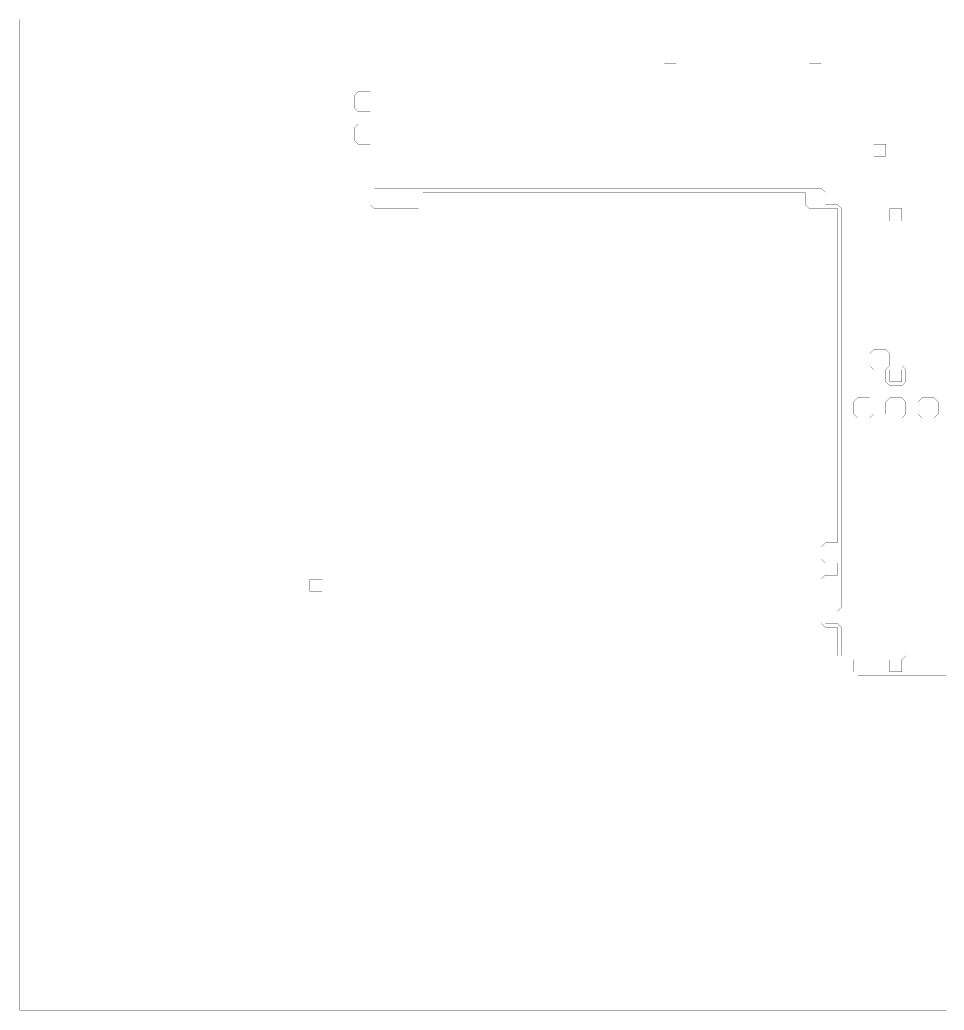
# Model space of a CAD drawing. Header units: metres. Extents: x 0 to 4990, y -4990 to 0.
# Drawn here: x 0 to 2241, y -4990 to -2589 of the extents above; entities that cross this region are included whole.
import ezdxf

# ---------------------------------------------------------------- set-up
doc = ezdxf.new("R2010")
doc.units = ezdxf.units.M
for name, color, linetype in [('conductor', 1, 'Continuous'), ('dielectric', 8, 'Continuous'), ('substrate', 5, 'Continuous')]:
    doc.layers.add(name, color=color, linetype=linetype)

msp = doc.modelspace()

# ---------------------------------------------------------------- linework, layer by layer
at = {"layer": 'conductor', "const_width": 0.5}
msp.add_lwpolyline([(859.375, -2587.890625), (859.375, -2597.65625), (859.375, -2607.421875), (859.375, -2617.1875), (859.375, -2626.953125), (859.375, -2636.71875), (859.375, -2646.484375), (859.375, -2656.25), (859.375, -2666.015625), (859.375, -2675.78125), (859.375, -2685.546875), (859.375, -2695.3125), (859.375, -2705.078125), (859.375, -2714.84375), (859.375, -2724.609375), (859.375, -2734.375), (859.375, -2744.140625), (859.375, -2753.90625), (859.375, -2763.671875), (859.375, -2773.4375), (859.375, -2783.203125), (859.375, -2792.96875), (859.375, -2802.734375), (859.375, -2812.5), (859.375, -2822.265625), (859.375, -2832.03125), (859.375, -2841.796875), (859.375, -2851.5625), (859.375, -2861.328125), (859.375, -2871.09375), (859.375, -2880.859375), (859.375, -2890.625), (859.375, -2900.390625), (859.375, -2910.15625), (859.375, -2919.921875), (859.375, -2929.6875), (859.375, -2939.453125), (859.375, -2949.21875), (859.375, -2958.984375), (859.375, -2968.75), (859.375, -2978.515625), (859.375, -2988.28125), (859.375, -2998.046875), (869.140625, -2998.046875), (878.90625, -2998.046875), (888.671875, -2998.046875), (898.4375, -2998.046875), (908.203125, -2998.046875), (917.96875, -2998.046875), (927.734375, -2998.046875), (937.5, -2998.046875), (947.265625, -2998.046875), (957.03125, -2998.046875), (966.796875, -2998.046875), (976.5625, -2998.046875), (986.328125, -2998.046875), (996.09375, -2998.046875), (1005.859375, -2998.046875), (1015.625, -2998.046875), (1025.390625, -2998.046875), (1035.15625, -2998.046875), (1044.921875, -2998.046875), (1054.6875, -2998.046875), (1064.453125, -2998.046875), (1074.21875, -2998.046875), (1083.984375, -2998.046875), (1093.75, -2998.046875), (1103.515625, -2998.046875), (1113.28125, -2998.046875), (1123.046875, -2998.046875), (1132.8125, -2998.046875), (1142.578125, -2998.046875), (1152.34375, -2998.046875), (1162.109375, -2998.046875), (1171.875, -2998.046875), (1181.640625, -2998.046875), (1191.40625, -2998.046875), (1201.171875, -2998.046875), (1210.9375, -2998.046875), (1220.703125, -2998.046875), (1230.46875, -2998.046875), (1240.234375, -2998.046875), (1250, -2998.046875), (1259.765625, -2998.046875), (1269.53125, -2998.046875), (1279.296875, -2998.046875), (1289.0625, -2998.046875), (1298.828125, -2998.046875), (1308.59375, -2998.046875), (1318.359375, -2998.046875), (1328.125, -2998.046875), (1337.890625, -2998.046875), (1347.65625, -2998.046875), (1357.421875, -2998.046875), (1367.1875, -2998.046875), (1376.953125, -2998.046875), (1386.71875, -2998.046875), (1396.484375, -2998.046875), (1406.25, -2998.046875), (1416.015625, -2998.046875), (1425.78125, -2998.046875), (1435.546875, -2998.046875), (1445.3125, -2998.046875), (1455.078125, -2998.046875), (1464.84375, -2998.046875), (1474.609375, -2998.046875), (1484.375, -2998.046875), (1494.140625, -2998.046875), (1503.90625, -2998.046875), (1513.671875, -2998.046875), (1523.4375, -2998.046875), (1533.203125, -2998.046875), (1542.96875, -2998.046875), (1552.734375, -2998.046875), (1562.5, -2998.046875), (1572.265625, -2998.046875), (1582.03125, -2998.046875), (1591.796875, -2998.046875), (1601.5625, -2998.046875), (1611.328125, -2998.046875), (1621.09375, -2998.046875), (1630.859375, -2998.046875), (1640.625, -2998.046875), (1650.390625, -2998.046875), (1660.15625, -2998.046875), (1669.921875, -2998.046875), (1679.6875, -2998.046875), (1689.453125, -2998.046875), (1699.21875, -2998.046875), (1708.984375, -2998.046875), (1718.75, -2998.046875), (1728.515625, -2998.046875), (1738.28125, -2998.046875), (1748.046875, -2998.046875), (1757.8125, -2998.046875), (1767.578125, -2998.046875), (1777.34375, -2998.046875), (1787.109375, -2998.046875), (1796.875, -2998.046875), (1806.640625, -2998.046875), (1816.40625, -2998.046875), (1826.171875, -2998.046875), (1835.9375, -2998.046875), (1845.703125, -2998.046875), (1855.46875, -2998.046875), (1865.234375, -2998.046875), (1875, -2998.046875), (1884.765625, -2998.046875), (1894.53125, -2998.046875), (1904.296875, -2998.046875), (1914.0625, -2998.046875), (1923.828125, -2998.046875), (1933.59375, -2998.046875), (1943.359375, -2998.046875), (1953.125, -3007.8125), (1953.125, -3017.578125), (1953.125, -3027.34375), (1953.125, -3037.109375), (1962.890625, -3037.109375), (1972.65625, -3037.109375), (1982.421875, -3037.109375), (1992.1875, -3046.875), (1992.1875, -3056.640625), (1992.1875, -3066.40625), (1992.1875, -3076.171875), (1992.1875, -3085.9375), (1992.1875, -3095.703125), (1992.1875, -3105.46875), (1992.1875, -3115.234375), (1992.1875, -3125), (1992.1875, -3134.765625), (1992.1875, -3144.53125), (1992.1875, -3154.296875), (1992.1875, -3164.0625), (1992.1875, -3173.828125), (1992.1875, -3183.59375), (1992.1875, -3193.359375), (1992.1875, -3203.125), (1992.1875, -3212.890625), (1992.1875, -3222.65625), (1992.1875, -3232.421875), (1992.1875, -3242.1875), (1992.1875, -3251.953125), (1992.1875, -3261.71875), (1992.1875, -3271.484375), (1992.1875, -3281.25), (1992.1875, -3291.015625), (1992.1875, -3300.78125), (1992.1875, -3310.546875), (1992.1875, -3320.3125), (1992.1875, -3330.078125), (1992.1875, -3339.84375), (1992.1875, -3349.609375), (1992.1875, -3359.375), (1992.1875, -3369.140625), (1992.1875, -3378.90625), (1992.1875, -3388.671875), (1992.1875, -3398.4375), (1992.1875, -3408.203125), (1992.1875, -3417.96875), (1992.1875, -3427.734375), (1992.1875, -3437.5), (1992.1875, -3447.265625), (1992.1875, -3457.03125), (1992.1875, -3466.796875), (1992.1875, -3476.5625), (1992.1875, -3486.328125), (1992.1875, -3496.09375), (1992.1875, -3505.859375), (1992.1875, -3515.625), (1992.1875, -3525.390625), (1992.1875, -3535.15625), (1992.1875, -3544.921875), (1992.1875, -3554.6875), (1992.1875, -3564.453125), (1992.1875, -3574.21875), (1992.1875, -3583.984375), (1992.1875, -3593.75), (1992.1875, -3603.515625), (1992.1875, -3613.28125), (1992.1875, -3623.046875), (1992.1875, -3632.8125), (1992.1875, -3642.578125), (1992.1875, -3652.34375), (1992.1875, -3662.109375), (1992.1875, -3671.875), (1992.1875, -3681.640625), (1992.1875, -3691.40625), (1992.1875, -3701.171875), (1992.1875, -3710.9375), (1992.1875, -3720.703125), (1992.1875, -3730.46875), (1992.1875, -3740.234375), (1992.1875, -3750), (1992.1875, -3759.765625), (1992.1875, -3769.53125), (1992.1875, -3779.296875), (1992.1875, -3789.0625), (1992.1875, -3798.828125), (1992.1875, -3808.59375), (1992.1875, -3818.359375), (1992.1875, -3828.125), (1992.1875, -3837.890625), (1992.1875, -3847.65625), (1992.1875, -3857.421875), (1992.1875, -3867.1875), (1992.1875, -3876.953125), (1992.1875, -3886.71875), (1992.1875, -3896.484375), (1992.1875, -3906.25), (1992.1875, -3916.015625), (1992.1875, -3925.78125), (1992.1875, -3935.546875), (1992.1875, -3945.3125), (1992.1875, -3955.078125), (1992.1875, -3964.84375), (1992.1875, -3974.609375), (1992.1875, -3984.375), (1992.1875, -3994.140625), (1992.1875, -4003.90625), (1992.1875, -4013.671875), (1982.421875, -4023.4375), (1972.65625, -4023.4375), (1962.890625, -4023.4375), (1953.125, -4023.4375), (1953.125, -4033.203125), (1953.125, -4042.96875), (1953.125, -4052.734375), (1962.890625, -4052.734375), (1972.65625, -4052.734375), (1982.421875, -4052.734375), (1992.1875, -4062.5), (1992.1875, -4072.265625), (1992.1875, -4082.03125), (1992.1875, -4091.796875), (1992.1875, -4101.5625), (1992.1875, -4111.328125), (1992.1875, -4121.09375), (1992.1875, -4130.859375), (2001.953125, -4130.859375), (2011.71875, -4130.859375), (2021.484375, -4130.859375), (2031.25, -4130.859375), (2041.015625, -4130.859375), (2050.78125, -4130.859375), (2060.546875, -4130.859375), (2070.3125, -4130.859375), (2080.078125, -4130.859375), (2089.84375, -4130.859375), (2099.609375, -4130.859375), (2109.375, -4140.625), (2109.375, -4150.390625), (2109.375, -4160.15625), (2109.375, -4169.921875), (2119.140625, -4169.921875), (2128.90625, -4169.921875), (2138.671875, -4169.921875), (2138.671875, -4160.15625), (2138.671875, -4150.390625), (2138.671875, -4140.625), (2148.4375, -4130.859375), (2158.203125, -4130.859375), (2167.96875, -4130.859375), (2177.734375, -4130.859375), (2187.5, -4130.859375), (2197.265625, -4130.859375), (2207.03125, -4130.859375), (2216.796875, -4130.859375), (2226.5625, -4130.859375), (2236.328125, -4130.859375), (2246.09375, -4130.859375)], dxfattribs=at)
for points in [[(2060.546875, -3398.4375), (2070.3125, -3388.671875), (2080.078125, -3388.671875), (2089.84375, -3388.671875), (2099.609375, -3388.671875), (2109.375, -3398.4375), (2109.375, -3408.203125), (2109.375, -3417.96875), (2109.375, -3427.734375), (2099.609375, -3437.5), (2089.84375, -3437.5), (2080.078125, -3437.5), (2070.3125, -3437.5), (2060.546875, -3427.734375), (2060.546875, -3417.96875), (2060.546875, -3408.203125)], [(2099.609375, -3437.5), (2109.375, -3427.734375), (2119.140625, -3427.734375), (2128.90625, -3427.734375), (2138.671875, -3427.734375), (2148.4375, -3437.5), (2148.4375, -3447.265625), (2148.4375, -3457.03125), (2148.4375, -3466.796875), (2138.671875, -3476.5625), (2128.90625, -3476.5625), (2119.140625, -3476.5625), (2109.375, -3476.5625), (2099.609375, -3466.796875), (2099.609375, -3457.03125), (2099.609375, -3447.265625)], [(2021.484375, -3515.625), (2031.25, -3505.859375), (2041.015625, -3505.859375), (2050.78125, -3505.859375), (2060.546875, -3505.859375), (2070.3125, -3515.625), (2070.3125, -3525.390625), (2070.3125, -3535.15625), (2070.3125, -3544.921875), (2060.546875, -3554.6875), (2050.78125, -3554.6875), (2041.015625, -3554.6875), (2031.25, -3554.6875), (2021.484375, -3544.921875), (2021.484375, -3535.15625), (2021.484375, -3525.390625)], [(2099.609375, -3515.625), (2109.375, -3505.859375), (2119.140625, -3505.859375), (2128.90625, -3505.859375), (2138.671875, -3505.859375), (2148.4375, -3515.625), (2148.4375, -3525.390625), (2148.4375, -3535.15625), (2148.4375, -3544.921875), (2138.671875, -3554.6875), (2128.90625, -3554.6875), (2119.140625, -3554.6875), (2109.375, -3554.6875), (2099.609375, -3544.921875), (2099.609375, -3535.15625), (2099.609375, -3525.390625)], [(2177.734375, -3515.625), (2187.5, -3505.859375), (2197.265625, -3505.859375), (2207.03125, -3505.859375), (2216.796875, -3505.859375), (2226.5625, -3515.625), (2226.5625, -3525.390625), (2226.5625, -3535.15625), (2226.5625, -3544.921875), (2216.796875, -3554.6875), (2207.03125, -3554.6875), (2197.265625, -3554.6875), (2187.5, -3554.6875), (2177.734375, -3544.921875), (2177.734375, -3535.15625), (2177.734375, -3525.390625)]]:
    msp.add_lwpolyline(points, close=True, dxfattribs=at)
at = {"layer": 'dielectric', "const_width": 0.5}
msp.add_lwpolyline([(703.125, -3945.3125), (703.125, -3955.078125), (703.125, -3964.84375), (703.125, -3974.609375), (712.890625, -3974.609375), (722.65625, -3974.609375), (732.421875, -3974.609375), (732.421875, -3964.84375), (732.421875, -3955.078125), (732.421875, -3945.3125), (722.65625, -3945.3125), (712.890625, -3945.3125)], close=True, dxfattribs=at)
at = {"layer": 'substrate', "const_width": 0.5}
for points in [[(0, -2587.890625), (0, -2597.65625), (0, -2607.421875), (0, -2617.1875), (0, -2626.953125), (0, -2636.71875), (0, -2646.484375), (0, -2656.25), (0, -2666.015625), (0, -2675.78125), (0, -2685.546875), (0, -2695.3125), (0, -2705.078125), (0, -2714.84375), (0, -2724.609375), (0, -2734.375), (0, -2744.140625), (0, -2753.90625), (0, -2763.671875), (0, -2773.4375), (0, -2783.203125), (0, -2792.96875), (0, -2802.734375), (0, -2812.5), (0, -2822.265625), (0, -2832.03125), (0, -2841.796875), (0, -2851.5625), (0, -2861.328125), (0, -2871.09375), (0, -2880.859375), (0, -2890.625), (0, -2900.390625), (0, -2910.15625), (0, -2919.921875), (0, -2929.6875), (0, -2939.453125), (0, -2949.21875), (0, -2958.984375), (0, -2968.75), (0, -2978.515625), (0, -2988.28125), (0, -2998.046875), (0, -3007.8125), (0, -3017.578125), (0, -3027.34375), (0, -3037.109375), (0, -3046.875), (0, -3056.640625), (0, -3066.40625), (0, -3076.171875), (0, -3085.9375), (0, -3095.703125), (0, -3105.46875), (0, -3115.234375), (0, -3125), (0, -3134.765625), (0, -3144.53125), (0, -3154.296875), (0, -3164.0625), (0, -3173.828125), (0, -3183.59375), (0, -3193.359375), (0, -3203.125), (0, -3212.890625), (0, -3222.65625), (0, -3232.421875), (0, -3242.1875), (0, -3251.953125), (0, -3261.71875), (0, -3271.484375), (0, -3281.25), (0, -3291.015625), (0, -3300.78125), (0, -3310.546875), (0, -3320.3125), (0, -3330.078125), (0, -3339.84375), (0, -3349.609375), (0, -3359.375), (0, -3369.140625), (0, -3378.90625), (0, -3388.671875), (0, -3398.4375), (0, -3408.203125), (0, -3417.96875), (0, -3427.734375), (0, -3437.5), (0, -3447.265625), (0, -3457.03125), (0, -3466.796875), (0, -3476.5625), (0, -3486.328125), (0, -3496.09375), (0, -3505.859375), (0, -3515.625), (0, -3525.390625), (0, -3535.15625), (0, -3544.921875), (0, -3554.6875), (0, -3564.453125), (0, -3574.21875), (0, -3583.984375), (0, -3593.75), (0, -3603.515625), (0, -3613.28125), (0, -3623.046875), (0, -3632.8125), (0, -3642.578125), (0, -3652.34375), (0, -3662.109375), (0, -3671.875), (0, -3681.640625), (0, -3691.40625), (0, -3701.171875), (0, -3710.9375), (0, -3720.703125), (0, -3730.46875), (0, -3740.234375), (0, -3750), (0, -3759.765625), (0, -3769.53125), (0, -3779.296875), (0, -3789.0625), (0, -3798.828125), (0, -3808.59375), (0, -3818.359375), (0, -3828.125), (0, -3837.890625), (0, -3847.65625), (0, -3857.421875), (0, -3867.1875), (0, -3876.953125), (0, -3886.71875), (0, -3896.484375), (0, -3906.25), (0, -3916.015625), (0, -3925.78125), (0, -3935.546875), (0, -3945.3125), (0, -3955.078125), (0, -3964.84375), (0, -3974.609375), (0, -3984.375), (0, -3994.140625), (0, -4003.90625), (0, -4013.671875), (0, -4023.4375), (0, -4033.203125), (0, -4042.96875), (0, -4052.734375), (0, -4062.5), (0, -4072.265625), (0, -4082.03125), (0, -4091.796875), (0, -4101.5625), (0, -4111.328125), (0, -4121.09375), (0, -4130.859375), (0, -4140.625), (0, -4150.390625), (0, -4160.15625), (0, -4169.921875), (0, -4179.6875), (0, -4189.453125), (0, -4199.21875), (0, -4208.984375), (0, -4218.75), (0, -4228.515625), (0, -4238.28125), (0, -4248.046875), (0, -4257.8125), (0, -4267.578125), (0, -4277.34375), (0, -4287.109375), (0, -4296.875), (0, -4306.640625), (0, -4316.40625), (0, -4326.171875), (0, -4335.9375), (0, -4345.703125), (0, -4355.46875), (0, -4365.234375), (0, -4375), (0, -4384.765625), (0, -4394.53125), (0, -4404.296875), (0, -4414.0625), (0, -4423.828125), (0, -4433.59375), (0, -4443.359375), (0, -4453.125), (0, -4462.890625), (0, -4472.65625), (0, -4482.421875), (0, -4492.1875), (0, -4501.953125), (0, -4511.71875), (0, -4521.484375), (0, -4531.25), (0, -4541.015625), (0, -4550.78125), (0, -4560.546875), (0, -4570.3125), (0, -4580.078125), (0, -4589.84375), (0, -4599.609375), (0, -4609.375), (0, -4619.140625), (0, -4628.90625), (0, -4638.671875), (0, -4648.4375), (0, -4658.203125), (0, -4667.96875), (0, -4677.734375), (0, -4687.5), (0, -4697.265625), (0, -4707.03125), (0, -4716.796875), (0, -4726.5625), (0, -4736.328125), (0, -4746.09375), (0, -4755.859375), (0, -4765.625), (0, -4775.390625), (0, -4785.15625), (0, -4794.921875), (0, -4804.6875), (0, -4814.453125), (0, -4824.21875), (0, -4833.984375), (0, -4843.75), (0, -4853.515625), (0, -4863.28125), (0, -4873.046875), (0, -4882.8125), (0, -4892.578125), (0, -4902.34375), (0, -4912.109375), (0, -4921.875), (0, -4931.640625), (0, -4941.40625), (0, -4951.171875), (0, -4960.9375), (0, -4970.703125), (0, -4980.46875), (0, -4990.234375), (9.765625, -4990.234375), (19.53125, -4990.234375), (29.296875, -4990.234375), (39.0625, -4990.234375), (48.828125, -4990.234375), (58.59375, -4990.234375), (68.359375, -4990.234375), (78.125, -4990.234375), (87.890625, -4990.234375), (97.65625, -4990.234375), (107.421875, -4990.234375), (117.1875, -4990.234375), (126.953125, -4990.234375), (136.71875, -4990.234375), (146.484375, -4990.234375), (156.25, -4990.234375), (166.015625, -4990.234375), (175.78125, -4990.234375), (185.546875, -4990.234375), (195.3125, -4990.234375), (205.078125, -4990.234375), (214.84375, -4990.234375), (224.609375, -4990.234375), (234.375, -4990.234375), (244.140625, -4990.234375), (253.90625, -4990.234375), (263.671875, -4990.234375), (273.4375, -4990.234375), (283.203125, -4990.234375), (292.96875, -4990.234375), (302.734375, -4990.234375), (312.5, -4990.234375), (322.265625, -4990.234375), (332.03125, -4990.234375), (341.796875, -4990.234375), (351.5625, -4990.234375), (361.328125, -4990.234375), (371.09375, -4990.234375), (380.859375, -4990.234375), (390.625, -4990.234375), (400.390625, -4990.234375), (410.15625, -4990.234375), (419.921875, -4990.234375), (429.6875, -4990.234375), (439.453125, -4990.234375), (449.21875, -4990.234375), (458.984375, -4990.234375), (468.75, -4990.234375), (478.515625, -4990.234375), (488.28125, -4990.234375), (498.046875, -4990.234375), (507.8125, -4990.234375), (517.578125, -4990.234375), (527.34375, -4990.234375), (537.109375, -4990.234375), (546.875, -4990.234375), (556.640625, -4990.234375), (566.40625, -4990.234375), (576.171875, -4990.234375), (585.9375, -4990.234375), (595.703125, -4990.234375), (605.46875, -4990.234375), (615.234375, -4990.234375), (625, -4990.234375), (634.765625, -4990.234375), (644.53125, -4990.234375), (654.296875, -4990.234375), (664.0625, -4990.234375), (673.828125, -4990.234375), (683.59375, -4990.234375), (693.359375, -4990.234375), (703.125, -4990.234375), (712.890625, -4990.234375), (722.65625, -4990.234375), (732.421875, -4990.234375), (742.1875, -4990.234375), (751.953125, -4990.234375), (761.71875, -4990.234375), (771.484375, -4990.234375), (781.25, -4990.234375), (791.015625, -4990.234375), (800.78125, -4990.234375), (810.546875, -4990.234375), (820.3125, -4990.234375), (830.078125, -4990.234375), (839.84375, -4990.234375), (849.609375, -4990.234375), (859.375, -4990.234375), (869.140625, -4990.234375), (878.90625, -4990.234375), (888.671875, -4990.234375), (898.4375, -4990.234375), (908.203125, -4990.234375), (917.96875, -4990.234375), (927.734375, -4990.234375), (937.5, -4990.234375), (947.265625, -4990.234375), (957.03125, -4990.234375), (966.796875, -4990.234375), (976.5625, -4990.234375), (986.328125, -4990.234375), (996.09375, -4990.234375), (1005.859375, -4990.234375), (1015.625, -4990.234375), (1025.390625, -4990.234375), (1035.15625, -4990.234375), (1044.921875, -4990.234375), (1054.6875, -4990.234375), (1064.453125, -4990.234375), (1074.21875, -4990.234375), (1083.984375, -4990.234375), (1093.75, -4990.234375), (1103.515625, -4990.234375), (1113.28125, -4990.234375), (1123.046875, -4990.234375), (1132.8125, -4990.234375), (1142.578125, -4990.234375), (1152.34375, -4990.234375), (1162.109375, -4990.234375), (1171.875, -4990.234375), (1181.640625, -4990.234375), (1191.40625, -4990.234375), (1201.171875, -4990.234375), (1210.9375, -4990.234375), (1220.703125, -4990.234375), (1230.46875, -4990.234375), (1240.234375, -4990.234375), (1250, -4990.234375), (1259.765625, -4990.234375), (1269.53125, -4990.234375), (1279.296875, -4990.234375), (1289.0625, -4990.234375), (1298.828125, -4990.234375), (1308.59375, -4990.234375), (1318.359375, -4990.234375), (1328.125, -4990.234375), (1337.890625, -4990.234375), (1347.65625, -4990.234375), (1357.421875, -4990.234375), (1367.1875, -4990.234375), (1376.953125, -4990.234375), (1386.71875, -4990.234375), (1396.484375, -4990.234375), (1406.25, -4990.234375), (1416.015625, -4990.234375), (1425.78125, -4990.234375), (1435.546875, -4990.234375), (1445.3125, -4990.234375), (1455.078125, -4990.234375), (1464.84375, -4990.234375), (1474.609375, -4990.234375), (1484.375, -4990.234375), (1494.140625, -4990.234375), (1503.90625, -4990.234375), (1513.671875, -4990.234375), (1523.4375, -4990.234375), (1533.203125, -4990.234375), (1542.96875, -4990.234375), (1552.734375, -4990.234375), (1562.5, -4990.234375), (1572.265625, -4990.234375), (1582.03125, -4990.234375), (1591.796875, -4990.234375), (1601.5625, -4990.234375), (1611.328125, -4990.234375), (1621.09375, -4990.234375), (1630.859375, -4990.234375), (1640.625, -4990.234375), (1650.390625, -4990.234375), (1660.15625, -4990.234375), (1669.921875, -4990.234375), (1679.6875, -4990.234375), (1689.453125, -4990.234375), (1699.21875, -4990.234375), (1708.984375, -4990.234375), (1718.75, -4990.234375), (1728.515625, -4990.234375), (1738.28125, -4990.234375), (1748.046875, -4990.234375), (1757.8125, -4990.234375), (1767.578125, -4990.234375), (1777.34375, -4990.234375), (1787.109375, -4990.234375), (1796.875, -4990.234375), (1806.640625, -4990.234375), (1816.40625, -4990.234375), (1826.171875, -4990.234375), (1835.9375, -4990.234375), (1845.703125, -4990.234375), (1855.46875, -4990.234375), (1865.234375, -4990.234375), (1875, -4990.234375), (1884.765625, -4990.234375), (1894.53125, -4990.234375), (1904.296875, -4990.234375), (1914.0625, -4990.234375), (1923.828125, -4990.234375), (1933.59375, -4990.234375), (1943.359375, -4990.234375), (1953.125, -4990.234375), (1962.890625, -4990.234375), (1972.65625, -4990.234375), (1982.421875, -4990.234375), (1992.1875, -4990.234375), (2001.953125, -4990.234375), (2011.71875, -4990.234375), (2021.484375, -4990.234375), (2031.25, -4990.234375), (2041.015625, -4990.234375), (2050.78125, -4990.234375), (2060.546875, -4990.234375), (2070.3125, -4990.234375), (2080.078125, -4990.234375), (2089.84375, -4990.234375), (2099.609375, -4990.234375), (2109.375, -4990.234375), (2119.140625, -4990.234375), (2128.90625, -4990.234375), (2138.671875, -4990.234375), (2148.4375, -4990.234375), (2158.203125, -4990.234375), (2167.96875, -4990.234375), (2177.734375, -4990.234375), (2187.5, -4990.234375), (2197.265625, -4990.234375), (2207.03125, -4990.234375), (2216.796875, -4990.234375), (2226.5625, -4990.234375), (2236.328125, -4990.234375), (2246.09375, -4990.234375)], [(2246.09375, -4179.6875), (2236.328125, -4179.6875), (2226.5625, -4179.6875), (2216.796875, -4179.6875), (2207.03125, -4179.6875), (2197.265625, -4179.6875), (2187.5, -4179.6875), (2177.734375, -4179.6875), (2167.96875, -4179.6875), (2158.203125, -4179.6875), (2148.4375, -4179.6875), (2138.671875, -4179.6875), (2128.90625, -4179.6875), (2119.140625, -4179.6875), (2109.375, -4179.6875), (2099.609375, -4179.6875), (2089.84375, -4179.6875), (2080.078125, -4179.6875), (2070.3125, -4179.6875), (2060.546875, -4179.6875), (2050.78125, -4179.6875), (2041.015625, -4179.6875), (2031.25, -4179.6875), (2021.484375, -4169.921875), (2021.484375, -4160.15625), (2021.484375, -4150.390625), (2021.484375, -4140.625), (2011.71875, -4140.625), (2001.953125, -4140.625), (1992.1875, -4140.625), (1982.421875, -4130.859375), (1982.421875, -4121.09375), (1982.421875, -4111.328125), (1982.421875, -4101.5625), (1982.421875, -4091.796875), (1982.421875, -4082.03125), (1982.421875, -4072.265625), (1982.421875, -4062.5), (1972.65625, -4062.5), (1962.890625, -4062.5), (1953.125, -4062.5), (1943.359375, -4052.734375), (1943.359375, -4042.96875), (1943.359375, -4033.203125), (1943.359375, -4023.4375), (1943.359375, -4013.671875), (1943.359375, -4003.90625), (1943.359375, -3994.140625), (1943.359375, -3984.375), (1943.359375, -3974.609375), (1943.359375, -3964.84375), (1943.359375, -3955.078125), (1943.359375, -3945.3125), (1953.125, -3935.546875), (1962.890625, -3935.546875), (1972.65625, -3935.546875), (1982.421875, -3935.546875), (1982.421875, -3925.78125), (1982.421875, -3916.015625), (1982.421875, -3906.25), (1972.65625, -3906.25), (1962.890625, -3906.25), (1953.125, -3906.25), (1943.359375, -3896.484375), (1943.359375, -3886.71875), (1943.359375, -3876.953125), (1943.359375, -3867.1875), (1953.125, -3857.421875), (1962.890625, -3857.421875), (1972.65625, -3857.421875), (1982.421875, -3857.421875), (1982.421875, -3847.65625), (1982.421875, -3837.890625), (1982.421875, -3828.125), (1982.421875, -3818.359375), (1982.421875, -3808.59375), (1982.421875, -3798.828125), (1982.421875, -3789.0625), (1982.421875, -3779.296875), (1982.421875, -3769.53125), (1982.421875, -3759.765625), (1982.421875, -3750), (1982.421875, -3740.234375), (1982.421875, -3730.46875), (1982.421875, -3720.703125), (1982.421875, -3710.9375), (1982.421875, -3701.171875), (1982.421875, -3691.40625), (1982.421875, -3681.640625), (1982.421875, -3671.875), (1982.421875, -3662.109375), (1982.421875, -3652.34375), (1982.421875, -3642.578125), (1982.421875, -3632.8125), (1982.421875, -3623.046875), (1982.421875, -3613.28125), (1982.421875, -3603.515625), (1982.421875, -3593.75), (1982.421875, -3583.984375), (1982.421875, -3574.21875), (1982.421875, -3564.453125), (1982.421875, -3554.6875), (1982.421875, -3544.921875), (1982.421875, -3535.15625), (1982.421875, -3525.390625), (1982.421875, -3515.625), (1982.421875, -3505.859375), (1982.421875, -3496.09375), (1982.421875, -3486.328125), (1982.421875, -3476.5625), (1982.421875, -3466.796875), (1982.421875, -3457.03125), (1982.421875, -3447.265625), (1982.421875, -3437.5), (1982.421875, -3427.734375), (1982.421875, -3417.96875), (1982.421875, -3408.203125), (1982.421875, -3398.4375), (1982.421875, -3388.671875), (1982.421875, -3378.90625), (1982.421875, -3369.140625), (1982.421875, -3359.375), (1982.421875, -3349.609375), (1982.421875, -3339.84375), (1982.421875, -3330.078125), (1982.421875, -3320.3125), (1982.421875, -3310.546875), (1982.421875, -3300.78125), (1982.421875, -3291.015625), (1982.421875, -3281.25), (1982.421875, -3271.484375), (1982.421875, -3261.71875), (1982.421875, -3251.953125), (1982.421875, -3242.1875), (1982.421875, -3232.421875), (1982.421875, -3222.65625), (1982.421875, -3212.890625), (1982.421875, -3203.125), (1982.421875, -3193.359375), (1982.421875, -3183.59375), (1982.421875, -3173.828125), (1982.421875, -3164.0625), (1982.421875, -3154.296875), (1982.421875, -3144.53125), (1982.421875, -3134.765625), (1982.421875, -3125), (1982.421875, -3115.234375), (1982.421875, -3105.46875), (1982.421875, -3095.703125), (1982.421875, -3085.9375), (1982.421875, -3076.171875), (1982.421875, -3066.40625), (1982.421875, -3056.640625), (1982.421875, -3046.875), (1972.65625, -3046.875), (1962.890625, -3046.875), (1953.125, -3046.875), (1943.359375, -3046.875), (1933.59375, -3046.875), (1923.828125, -3046.875), (1914.0625, -3046.875), (1904.296875, -3037.109375), (1904.296875, -3027.34375), (1904.296875, -3017.578125), (1904.296875, -3007.8125), (1894.53125, -3007.8125), (1884.765625, -3007.8125), (1875, -3007.8125), (1865.234375, -3007.8125), (1855.46875, -3007.8125), (1845.703125, -3007.8125), (1835.9375, -3007.8125), (1826.171875, -3007.8125), (1816.40625, -3007.8125), (1806.640625, -3007.8125), (1796.875, -3007.8125), (1787.109375, -3007.8125), (1777.34375, -3007.8125), (1767.578125, -3007.8125), (1757.8125, -3007.8125), (1748.046875, -3007.8125), (1738.28125, -3007.8125), (1728.515625, -3007.8125), (1718.75, -3007.8125), (1708.984375, -3007.8125), (1699.21875, -3007.8125), (1689.453125, -3007.8125), (1679.6875, -3007.8125), (1669.921875, -3007.8125), (1660.15625, -3007.8125), (1650.390625, -3007.8125), (1640.625, -3007.8125), (1630.859375, -3007.8125), (1621.09375, -3007.8125), (1611.328125, -3007.8125), (1601.5625, -3007.8125), (1591.796875, -3007.8125), (1582.03125, -3007.8125), (1572.265625, -3007.8125), (1562.5, -3007.8125), (1552.734375, -3007.8125), (1542.96875, -3007.8125), (1533.203125, -3007.8125), (1523.4375, -3007.8125), (1513.671875, -3007.8125), (1503.90625, -3007.8125), (1494.140625, -3007.8125), (1484.375, -3007.8125), (1474.609375, -3007.8125), (1464.84375, -3007.8125), (1455.078125, -3007.8125), (1445.3125, -3007.8125), (1435.546875, -3007.8125), (1425.78125, -3007.8125), (1416.015625, -3007.8125), (1406.25, -3007.8125), (1396.484375, -3007.8125), (1386.71875, -3007.8125), (1376.953125, -3007.8125), (1367.1875, -3007.8125), (1357.421875, -3007.8125), (1347.65625, -3007.8125), (1337.890625, -3007.8125), (1328.125, -3007.8125), (1318.359375, -3007.8125), (1308.59375, -3007.8125), (1298.828125, -3007.8125), (1289.0625, -3007.8125), (1279.296875, -3007.8125), (1269.53125, -3007.8125), (1259.765625, -3007.8125), (1250, -3007.8125), (1240.234375, -3007.8125), (1230.46875, -3007.8125), (1220.703125, -3007.8125), (1210.9375, -3007.8125), (1201.171875, -3007.8125), (1191.40625, -3007.8125), (1181.640625, -3007.8125), (1171.875, -3007.8125), (1162.109375, -3007.8125), (1152.34375, -3007.8125), (1142.578125, -3007.8125), (1132.8125, -3007.8125), (1123.046875, -3007.8125), (1113.28125, -3007.8125), (1103.515625, -3007.8125), (1093.75, -3007.8125), (1083.984375, -3007.8125), (1074.21875, -3007.8125), (1064.453125, -3007.8125), (1054.6875, -3007.8125), (1044.921875, -3007.8125), (1035.15625, -3007.8125), (1025.390625, -3007.8125), (1015.625, -3007.8125), (1005.859375, -3007.8125), (996.09375, -3007.8125), (986.328125, -3007.8125), (976.5625, -3007.8125), (976.5625, -3017.578125), (976.5625, -3027.34375), (976.5625, -3037.109375), (966.796875, -3046.875), (957.03125, -3046.875), (947.265625, -3046.875), (937.5, -3046.875), (927.734375, -3046.875), (917.96875, -3046.875), (908.203125, -3046.875), (898.4375, -3046.875), (888.671875, -3046.875), (878.90625, -3046.875), (869.140625, -3046.875), (859.375, -3046.875), (849.609375, -3037.109375), (849.609375, -3027.34375), (849.609375, -3017.578125), (849.609375, -3007.8125), (849.609375, -2998.046875), (849.609375, -2988.28125), (849.609375, -2978.515625), (849.609375, -2968.75), (849.609375, -2958.984375), (849.609375, -2949.21875), (849.609375, -2939.453125), (849.609375, -2929.6875), (849.609375, -2919.921875), (849.609375, -2910.15625), (849.609375, -2900.390625), (849.609375, -2890.625), (839.84375, -2890.625), (830.078125, -2890.625), (820.3125, -2890.625), (810.546875, -2880.859375), (810.546875, -2871.09375), (810.546875, -2861.328125), (810.546875, -2851.5625), (820.3125, -2841.796875), (830.078125, -2841.796875), (839.84375, -2841.796875), (849.609375, -2841.796875), (849.609375, -2832.03125), (849.609375, -2822.265625), (849.609375, -2812.5), (839.84375, -2812.5), (830.078125, -2812.5), (820.3125, -2812.5), (810.546875, -2802.734375), (810.546875, -2792.96875), (810.546875, -2783.203125), (810.546875, -2773.4375), (820.3125, -2763.671875), (830.078125, -2763.671875), (839.84375, -2763.671875), (849.609375, -2763.671875), (849.609375, -2753.90625), (849.609375, -2744.140625), (849.609375, -2734.375), (849.609375, -2724.609375), (849.609375, -2714.84375), (849.609375, -2705.078125), (849.609375, -2695.3125), (849.609375, -2685.546875), (849.609375, -2675.78125), (849.609375, -2666.015625), (849.609375, -2656.25), (849.609375, -2646.484375), (849.609375, -2636.71875), (849.609375, -2626.953125), (849.609375, -2617.1875), (849.609375, -2607.421875), (849.609375, -2597.65625), (849.609375, -2587.890625)]]:
    msp.add_lwpolyline(points, dxfattribs=at)
for points in [[(1562.5, -2695.3125), (1562.5, -2705.078125), (1562.5, -2714.84375), (1562.5, -2724.609375), (1572.265625, -2724.609375), (1582.03125, -2724.609375), (1591.796875, -2724.609375), (1591.796875, -2714.84375), (1591.796875, -2705.078125), (1591.796875, -2695.3125), (1582.03125, -2695.3125), (1572.265625, -2695.3125)], [(1914.0625, -2695.3125), (1914.0625, -2705.078125), (1914.0625, -2714.84375), (1914.0625, -2724.609375), (1923.828125, -2724.609375), (1933.59375, -2724.609375), (1943.359375, -2724.609375), (1943.359375, -2714.84375), (1943.359375, -2705.078125), (1943.359375, -2695.3125), (1933.59375, -2695.3125), (1923.828125, -2695.3125)], [(2070.3125, -2890.625), (2070.3125, -2900.390625), (2070.3125, -2910.15625), (2070.3125, -2919.921875), (2080.078125, -2919.921875), (2089.84375, -2919.921875), (2099.609375, -2919.921875), (2099.609375, -2910.15625), (2099.609375, -2900.390625), (2099.609375, -2890.625), (2089.84375, -2890.625), (2080.078125, -2890.625)], [(2109.375, -3046.875), (2109.375, -3056.640625), (2109.375, -3066.40625), (2109.375, -3076.171875), (2119.140625, -3076.171875), (2128.90625, -3076.171875), (2138.671875, -3076.171875), (2138.671875, -3066.40625), (2138.671875, -3056.640625), (2138.671875, -3046.875), (2128.90625, -3046.875), (2119.140625, -3046.875)], [(2109.375, -3437.5), (2109.375, -3447.265625), (2109.375, -3457.03125), (2109.375, -3466.796875), (2119.140625, -3466.796875), (2128.90625, -3466.796875), (2138.671875, -3466.796875), (2138.671875, -3457.03125), (2138.671875, -3447.265625), (2138.671875, -3437.5), (2128.90625, -3437.5), (2119.140625, -3437.5)]]:
    msp.add_lwpolyline(points, close=True, dxfattribs=at)

doc.saveas('drawing.dxf')
